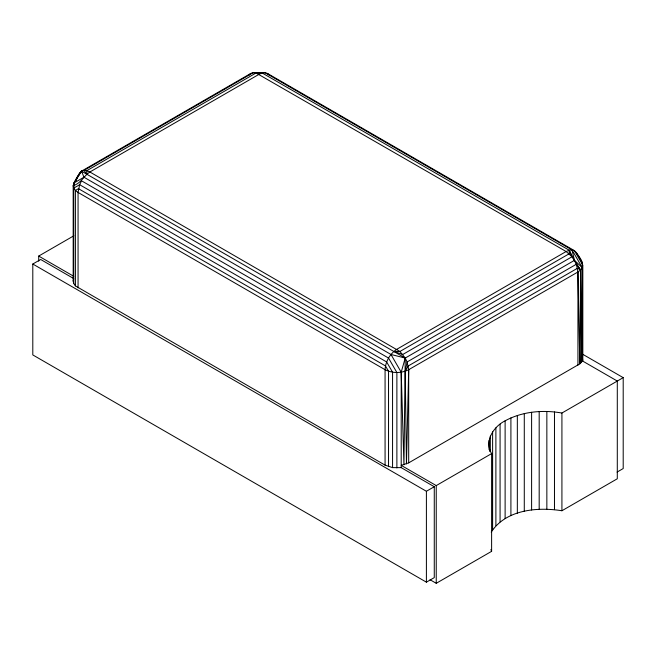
<?xml version="1.0" encoding="UTF-8"?>
<svg xmlns="http://www.w3.org/2000/svg" width="656" height="656" viewBox="0 0 656 656"><rect width="100%" height="100%" fill="white"/><g stroke="black" fill="none" stroke-linecap="round" stroke-linejoin="round"><path stroke-width="0.98" d="M73.177 281.071L73.743 278.579L40.672 259.481L32.8 264.024L32.8 354.929L426.4 582.167L434.272 577.624L434.272 486.727L401.201 467.63L392.559 467.63L385.072 465.137L75.407 285.893L73.743 283.564L73.177 281.071L73.177 185.623C74.94 180.498 77.793 175.168 81.524 171.167L250.772 73.447L253.216 72.693L256.061 72.98L566.128 251.527L572.032 256.758L580.593 269.985L579.806 363.859L408.688 462.865L401.201 465.358L436.24 485.588L491.615 453.616C483.98 441.185 493.574 426.572 505.12 420.824C522.299 411.419 542.856 409.672 561.921 413.026L623.2 377.651L623.2 468.548L617.075 472.082M256.881 73.128L265.024 72.693L267.468 73.447L574.476 250.699C578.092 255.299 584.045 261.285 582.257 267.656L581.265 362.407L579.806 363.859L577.936 271.978L576.353 264.245L569.187 250.223L262.179 72.98L253.216 72.693L83.968 170.412L81.524 171.167L73.743 183.131L73.743 283.564M258.374 73.136L262.179 72.98L256.061 72.98L86.813 170.691L86.813 174.217L83.968 170.412L86.813 170.691L89.872 171.995L399.939 351.468L405.228 358.053L403.94 464.784L401.201 372.19L405.228 358.053L574.476 260.342L582.257 267.656L580.593 269.985L577.936 271.978L408.688 369.697C401.431 373.436 392.329 373.436 385.072 369.697L78.064 192.446L75.407 190.445L73.743 188.124L73.177 185.623C80.909 183.524 83.632 176.021 89.872 171.995L259.12 74.276L262.179 72.98L265.024 72.693L572.032 249.944L574.476 250.699L582.823 265.163L582.823 360.603L582.257 358.11M574.582 251.412L576.353 252.437L582.257 262.662L582.257 360.825L581.265 362.407L580.593 269.985L576.353 264.245L407.105 361.964L408.688 369.697L406.458 463.948L405.228 371.222L407.105 361.964L405.228 358.053L81.524 171.167L75.407 180.81L76.736 179.81M491.237 532.139C505.874 509.532 537.526 506.858 561.921 510.745L617.296 478.773L617.296 381.054L582.257 360.825M75.407 180.81L79.647 172.905L81.418 171.88M405.228 371.222L408.286 365.933L577.534 268.214L580.593 269.985M582.257 267.656L572.032 249.944L569.187 250.223L566.128 251.527L396.88 349.238C390.008 353.658 385.466 361.538 385.072 369.697L385.072 465.137M248.895 75.194L250.772 73.447L252.675 73.374M405.228 358.053L390.976 354.478L83.968 177.227L73.743 183.131L73.8 188.223M73.743 188.124L79.647 184.713L81.524 180.81L388.532 358.053L396.88 372.518L396.88 467.958M38.704 261.162L38.704 256.07L73.866 235.775M32.8 264.024L426.4 491.27L434.272 486.727M430.033 579.724L436.24 583.307L491.615 551.335L491.615 453.616M582.421 354.109L623.2 377.651M38.704 256.07L73.743 276.299M267.468 73.447L269.345 75.194M390.976 354.478L401.201 372.19L401.201 467.63M490.86 549.613L491.615 551.335M81.524 171.167L83.968 177.227M572.032 249.944L574.476 260.342M577.936 271.978L577.936 365.146M561.921 413.026L561.921 510.745M554.476 411.935L554.476 509.646M546.85 411.443L546.85 509.154M539.183 411.558L539.183 509.277M531.606 412.28L531.606 509.999M524.283 413.6L524.283 511.319M517.338 415.494L517.338 513.205M510.909 417.913L510.909 515.632M505.12 420.824L505.12 518.543M500.077 424.17L500.077 521.881M495.887 427.876L495.887 525.595M492.615 431.886L492.615 529.605M490.327 436.117L490.327 451.385M489.72 449.319L489.72 451.361M489.073 440.488L489.073 449.647M436.24 485.588L436.24 583.307M426.4 491.27L426.4 582.167M408.688 369.697L408.688 462.865M392.559 467.63L392.559 372.19L386.655 361.964L79.647 184.713L78.064 192.446L78.064 287.886M388.532 466.67L388.532 371.222L385.474 365.933L78.466 188.682L75.407 190.445L75.407 285.893M569.187 253.757L399.939 351.468L393.821 351.468L402.784 354.478L572.032 256.758L569.187 250.223L569.187 253.757"/></g></svg>
